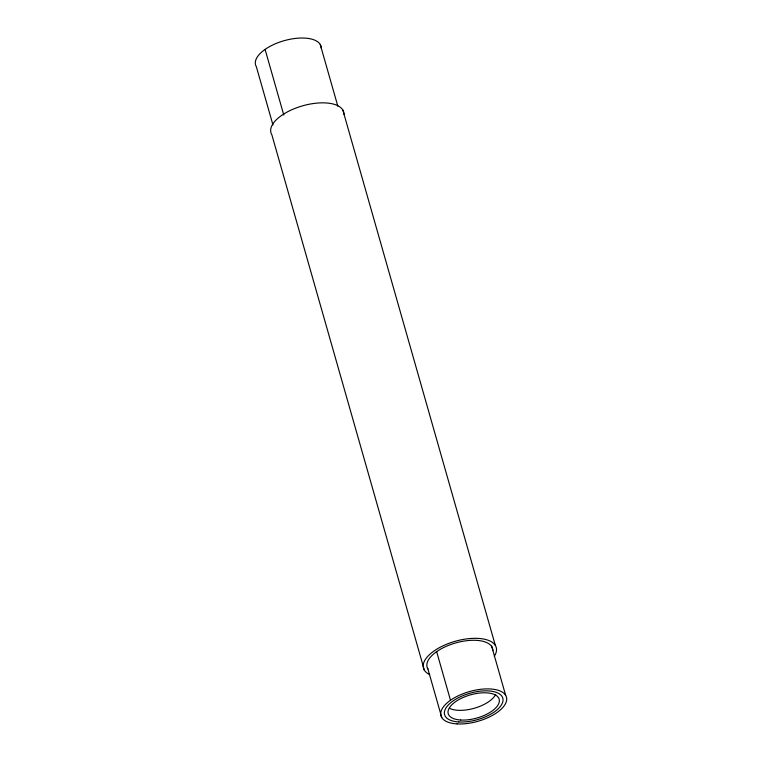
<?xml version="1.0" encoding="UTF-8"?>
<svg xmlns="http://www.w3.org/2000/svg" width="762" height="762" viewBox="0 0 762 762"><rect width="100%" height="100%" fill="white"/><g stroke="black" fill="none" stroke-linecap="round" stroke-linejoin="round"><path stroke-width="1.14" d="M342.805 109.957L495.338 645.433M320.231 44.425L337.814 106.118M491.623 646.1L505.644 695.296M265.1 49.444L283.797 115.081M436.645 651.643L450.494 700.259M272.958 124.968L256.356 66.704A34.042 15.459 -15.9 0 1 284.178 40.672A34.042 15.459 -15.9 0 1 321.307 48.311M427.749 668.379L441.769 717.575M424.367 670.189L271.834 134.712A37.824 17.174 -15.9 0 1 302.743 105.785A37.824 17.174 -15.9 0 1 343.995 114.281M427.911 668.95A34.042 15.459 -15.9 0 1 455.733 642.918A34.042 15.459 -15.9 0 1 492.862 650.567M429.682 674.599A37.824 17.174 -15.9 0 1 455.276 641.261A37.824 17.174 -15.9 0 1 494.252 656.311M495.7 694.477A26.48 12.021 -15.9 0 1 474.964 708.06A26.48 12.021 -15.9 0 1 449.494 708.308M457.029 723.9A34.042 15.459 -15.9 0 0 506.72 699.183A34.042 15.459 -15.9 0 0 457.362 696.22A34.042 15.459 -15.9 0 0 457.029 723.9M458.886 721.957A30.261 13.735 -15.9 0 0 503.044 699.992A30.261 13.735 -15.9 0 0 459.181 697.354A30.261 13.735 -15.9 0 0 458.886 721.957M460.734 720.023A26.48 12.021 -15.9 0 0 499.377 700.792A26.48 12.021 -15.9 0 0 460.991 698.487A26.48 12.021 -15.9 0 0 460.734 720.023"/></g></svg>
